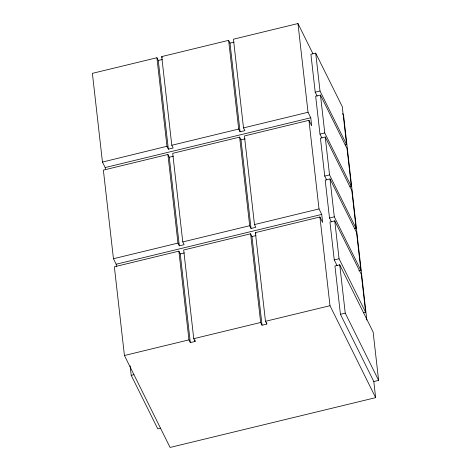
<?xml version="1.0" encoding="UTF-8"?>
<svg xmlns="http://www.w3.org/2000/svg" width="471" height="471" viewBox="0 0 471 471"><rect width="100%" height="100%" fill="white"/><g stroke="black" fill="none" stroke-linecap="round" stroke-linejoin="round"><path stroke-width="0.71" d="M194.953 339.997L195.118 341.451L190.319 342.617L188.953 339.874L178.88 251.155L114.365 266.786L124.426 355.505L170.072 447.45L375.646 397.654L373.815 381.539L340.433 314.292L334.946 265.962L339.744 264.796L373.126 332.043L378.613 380.38L373.815 381.539M168.353 149.177L158.28 60.488L156.914 57.739L92.387 73.346L102.46 162.065L166.97 146.287L168.353 149.177L173.151 148.018L171.791 145.268L161.718 56.579L228.629 40.347L229.995 43.108L240.069 131.803L244.867 130.644L243.507 127.9L233.433 39.205L297.96 23.55L312.956 53.759M195.118 341.451L193.752 338.684L183.684 249.995L250.596 233.781L260.669 322.476L262.035 325.22L266.833 324.054L266.668 322.6M158.28 60.488L162.389 59.493M234.093 42.119L229.995 43.108M345.208 144.885L346.579 144.556L342.276 106.652L315.705 53.129L310.907 54.295L315.211 92.198L317.154 96.113M315.211 92.198L320.009 91.033L346.579 144.556M349.971 186.816L351.342 186.487L347.039 148.583L320.468 95.06L315.67 96.225L319.974 134.129L321.917 138.044M171.791 145.268L238.703 129.06L240.069 131.803M243.507 127.9L308.034 112.269L310.76 117.756L311.672 125.81L308.947 120.323L244.42 135.954L254.481 224.567L255.847 227.31L251.043 228.47L249.683 225.727L239.621 137.114L172.704 153.328L182.766 241.935L184.132 244.679L179.327 245.844L177.967 243.101L167.906 154.488L103.373 170.119L113.452 258.726L116.172 264.219L116.478 266.904M102.46 162.065L105.186 167.552L310.76 117.756M167.906 154.488L169.266 157.232L173.381 156.237M239.621 137.114L240.981 139.863L245.097 138.863M319.974 134.129L324.772 132.963L351.342 186.487M354.734 228.747L356.105 228.417L351.802 190.514L325.231 136.99L320.433 138.156L324.737 176.06L326.68 179.975M324.737 176.06L329.535 174.894L356.105 228.417M358.808 270.849L360.868 270.348L356.559 232.444L329.994 178.921L325.19 180.087L329.5 217.991L331.443 221.906M113.452 258.726L177.967 243.101M182.766 241.935L249.683 225.727M254.481 224.567L319.014 208.93L321.728 214.423L322.641 222.477L319.915 216.99L255.4 232.621L265.473 321.31L266.833 324.054M116.172 264.219L321.728 214.423M178.88 251.155L180.246 253.898L184.361 252.903M250.596 233.781L251.961 236.524L256.077 235.529M329.5 217.991L334.298 216.825L360.868 270.348M363.571 312.779L365.626 312.279L361.322 274.375L334.757 220.852L329.953 222.018L334.257 259.921L337.177 265.797M334.257 259.921L339.061 258.756L365.626 312.279M124.426 355.505L188.953 339.874M193.752 338.684L260.669 322.476M265.473 321.31L330 305.703L375.646 397.654M340.433 314.292L345.237 313.133L378.613 380.38M130.126 365.849L131.203 375.328L133.947 374.663M160.517 428.186L157.773 428.845L131.203 375.328M342.623 113.529L343.6 115.495L366.832 320.056M255.4 232.621L255.941 233.716M161.718 56.579L162.26 57.674M315.705 53.129L320.009 91.033M320.468 95.06L324.772 132.963M325.231 136.99L329.535 174.894M329.994 178.921L334.298 216.825M334.757 220.852L339.061 258.756M339.744 264.796L345.237 313.133M297.96 23.55L308.034 112.269M308.947 120.323L319.014 208.93M319.915 216.99L330 305.703M240.981 139.863L251.043 228.47M251.961 236.524L262.035 325.22M228.629 40.347L238.703 129.06M169.266 157.232L179.327 245.844M180.246 253.898L190.319 342.617M156.914 57.739L166.97 146.287M105.186 167.552L105.345 168.983"/></g></svg>
